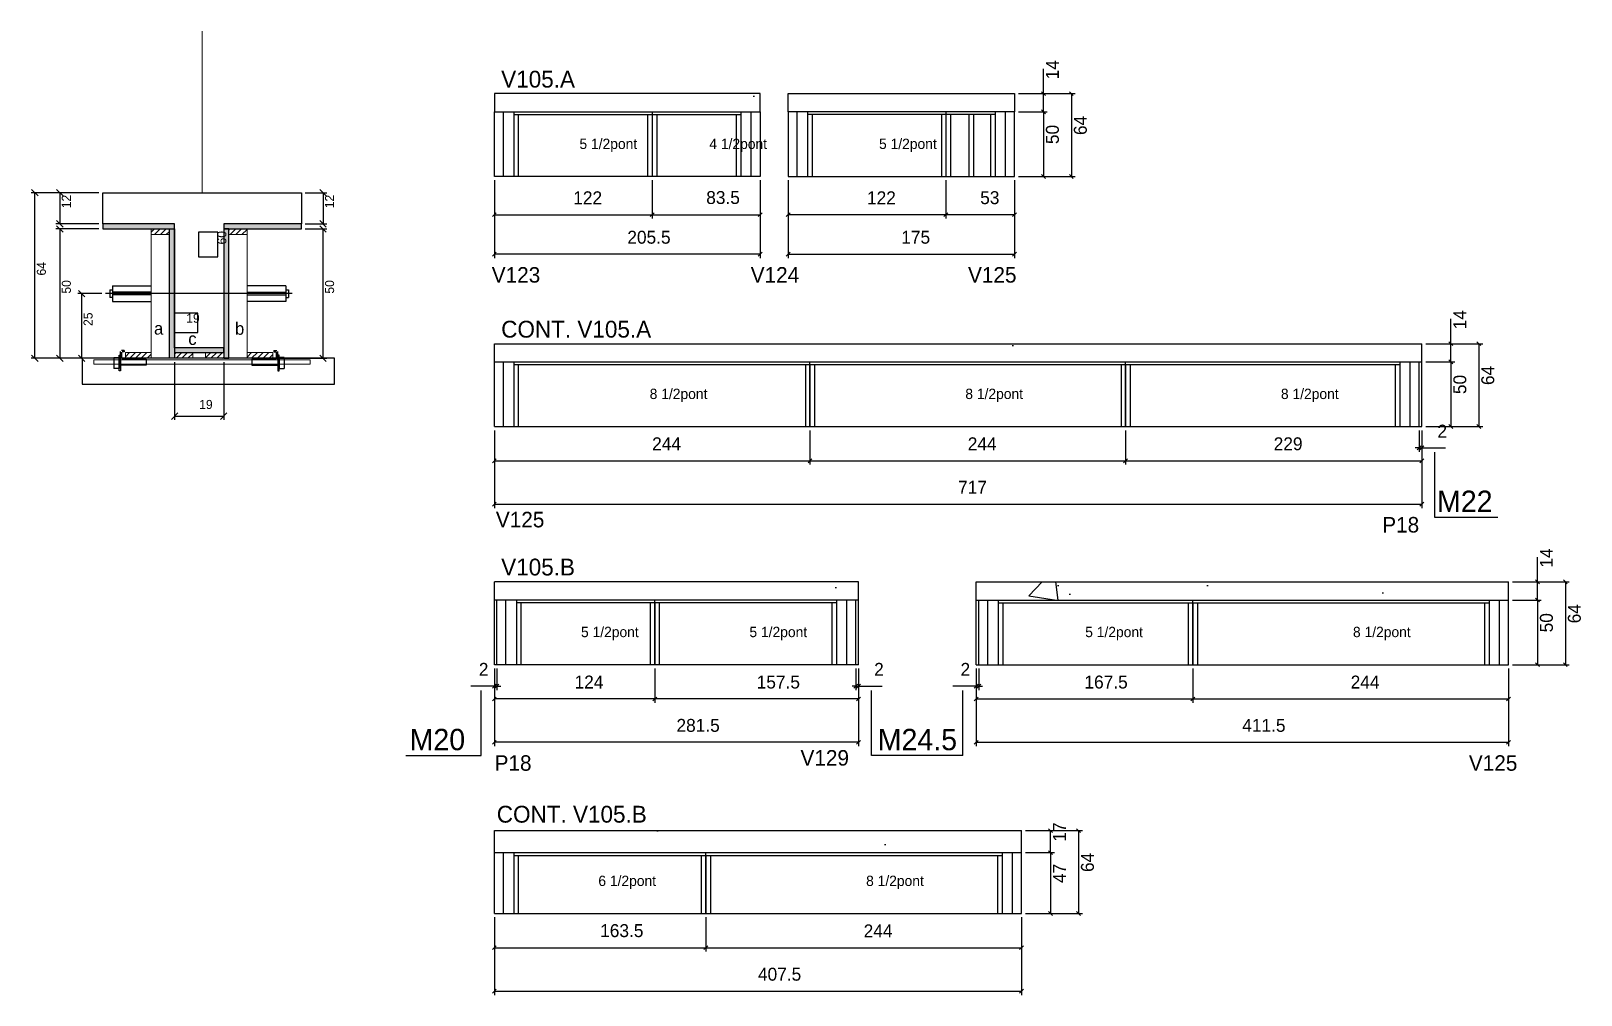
# Model space of a CAD drawing. Header units: metres. Extents: x 3307 to 4505, y 15028 to 15773.
import ezdxf

# ---------------------------------------------------------------- set-up
doc = ezdxf.new("R2010")
doc.units = ezdxf.units.M
for name, color, linetype in [('5', 7, 'Continuous'), ('barrote', 7, 'Continuous'), ('CONCRETO', 7, 'Continuous'), ('COTA', 7, 'Continuous'), ('Cota Seção (2x)', 7, 'Continuous'), ('detalhes', 7, 'Continuous'), ('Hachura', 7, 'Continuous'), ('Madeira', 7, 'Continuous'), ('NOMENCLATURA', 7, 'Continuous'), ('Painéis', 7, 'Continuous'), ('presilha', 7, 'Continuous'), ('SARR_2.2x7', 7, 'Continuous'), ('SARR_3.5x7', 7, 'Continuous'), ('SCO-___-LAJ', 7, 'Continuous'), ('TENSOR', 7, 'Continuous'), ('texto', 7, 'Continuous'), ('Texto Seção', 7, 'Continuous')]:
    doc.layers.add(name, color=color, linetype=linetype)

msp = doc.modelspace()

# ---------------------------------------------------------------- hatches: boundary and pattern name
at = {"layer": 'COTA'}
h = msp.add_hatch(dxfattribs=at)
h.set_pattern_fill('AR-CONC')
h.paths.add_polyline_path([(3870.4, 15724.4), (3664.9, 15724.4), (3664.9, 15710.4), (3870.4, 15710.4), (3870.4, 15724.4)])
h = msp.add_hatch(dxfattribs=at)
h.set_pattern_fill('AR-CONC')
h.paths.add_polyline_path([(3892, 15724.4), (4067, 15724.4), (4067, 15710.4), (3892, 15710.4), (3892, 15724.4)])
h = msp.add_hatch(dxfattribs=at)
h.set_pattern_fill('AR-CONC')
h.paths.add_polyline_path([(4381.9, 15531.1), (4381.9, 15517.1), (3664.9, 15517.1), (3664.9, 15531.1), (4381.9, 15531.1)])
h = msp.add_hatch(dxfattribs=at)
h.set_pattern_fill('AR-CONC')
h.paths.add_polyline_path([(3664.9, 15346.9), (3664.9, 15332.9), (3946.4, 15332.9), (3946.4, 15346.9), (3664.9, 15346.9)])
h = msp.add_hatch(dxfattribs=at)
h.set_pattern_fill('AR-CONC')
h.paths.add_polyline_path([(4448.9, 15346.9), (4448.9, 15332.9), (4037.4, 15332.9), (4037.4, 15346.9), (4448.9, 15346.9)])
h = msp.add_hatch(dxfattribs=at)
h.set_pattern_fill('AR-CONC')
h.paths.add_polyline_path([(4072.4, 15154.6), (4072.4, 15137.6), (3664.9, 15137.6), (3664.9, 15154.6), (4072.4, 15154.6)])
at = {"layer": 'Hachura'}
h = msp.add_hatch(color=7, dxfattribs=at)
h.dxf.hatch_style = 1
h.paths.add_polyline_path([(3417.7, 15619.8), (3417.7, 15623.8), (3362.1, 15623.8), (3362.1, 15619.8), (3417.7, 15619.8)])
h = msp.add_hatch(dxfattribs=at)
h.set_pattern_fill('ANSI31')
h.paths.add_polyline_path([(3413.7, 15615.4), (3413.7, 15619.8), (3399.7, 15619.8), (3399.7, 15615.4), (3413.7, 15615.4)])
h = msp.add_hatch(color=7, dxfattribs=at)
h.dxf.hatch_style = 1
h.paths.add_polyline_path([(3413.7, 15619.8), (3417.7, 15619.8), (3417.7, 15519.8), (3413.7, 15519.8), (3413.7, 15619.8)])
h = msp.add_hatch(color=7, dxfattribs=at)
h.dxf.hatch_style = 1
h.paths.add_polyline_path([(3515.7, 15619.8), (3515.7, 15623.8), (3455.7, 15623.8), (3455.7, 15619.8), (3515.7, 15619.8)])
h = msp.add_hatch(color=7, dxfattribs=at)
h.dxf.hatch_style = 1
h.paths.add_polyline_path([(3459.7, 15619.8), (3455.7, 15619.8), (3455.7, 15519.8), (3459.7, 15519.8), (3459.7, 15619.8)])
h = msp.add_hatch(dxfattribs=at)
h.set_pattern_fill('ANSI31')
h.paths.add_polyline_path([(3459.7, 15615.4), (3459.7, 15619.8), (3473.7, 15619.8), (3473.7, 15615.4), (3459.7, 15615.4)])
h = msp.add_hatch(dxfattribs=at)
h.set_pattern_fill('ANSI31')
h.paths.add_polyline_path([(3379.7, 15519.8), (3379.7, 15524.2), (3399.7, 15524.2), (3399.7, 15519.8), (3379.7, 15519.8)])
h = msp.add_hatch(color=7, dxfattribs=at)
h.dxf.hatch_style = 1
h.paths.add_polyline_path([(3455.7, 15524.2), (3455.7, 15527.8), (3417.7, 15527.8), (3417.7, 15524.2), (3455.7, 15524.2)])
h = msp.add_hatch(dxfattribs=at)
h.set_pattern_fill('ANSI31')
h.paths.add_polyline_path([(3417.7, 15519.8), (3417.7, 15524.2), (3431.7, 15524.2), (3431.7, 15519.8), (3417.7, 15519.8)])
h = msp.add_hatch(dxfattribs=at)
h.set_pattern_fill('ANSI31')
h.paths.add_polyline_path([(3455.7, 15519.8), (3455.7, 15524.2), (3441.7, 15524.2), (3441.7, 15519.8), (3455.7, 15519.8)])
h = msp.add_hatch(dxfattribs=at)
h.set_pattern_fill('ANSI31')
h.paths.add_polyline_path([(3493.7, 15519.8), (3493.7, 15524.2), (3473.7, 15524.2), (3473.7, 15519.8), (3493.7, 15519.8)])

# ---------------------------------------------------------------- linework, layer by layer
at = {"color": 7, "lineweight": 25}
for p, q in [((3367.7, 15572.8), (3367.7, 15566.8)), ((3367.7, 15572.8), (3369.7, 15572.8)), ((3369.7, 15566.8), (3367.7, 15566.8)), ((3369.7, 15575.8), (3369.7, 15563.8)), ((3369.7, 15575.8), (3399.7, 15575.8)), ((3399.7, 15570.8), (3369.7, 15570.8)), ((3399.7, 15568.8), (3369.7, 15568.8)), ((3503.7, 15575.8), (3473.7, 15575.8)), ((3473.7, 15570.8), (3503.7, 15570.8)), ((3473.7, 15568.8), (3503.7, 15568.8)), ((3503.7, 15575.8), (3503.7, 15563.8)), ((3503.7, 15572.8), (3505.7, 15572.8)), ((3503.7, 15566.8), (3505.7, 15566.8)), ((3505.7, 15572.8), (3505.7, 15566.8)), ((3369.7, 15563.8), (3399.7, 15563.8)), ((3503.7, 15563.8), (3473.7, 15563.8))]:
    msp.add_line(p, q, dxfattribs=at)
at = {"layer": 'barrote', "color": 251, "lineweight": 25}
msp.add_lwpolyline([(3346.2, 15499.8), (3541.4, 15499.8), (3541.4, 15519.8), (3346.2, 15519.8)], close=True, dxfattribs=at)
at = {"layer": 'CONCRETO', "color": 251, "lineweight": 25}
msp.add_lwpolyline([(3362.1, 15623.8), (3362.1, 15647.8), (3515.7, 15647.8), (3515.7, 15623.8), (3455.7, 15623.8), (3455.7, 15527.8), (3417.7, 15527.8), (3417.7, 15623.8)], close=True, dxfattribs=at)
at = {"layer": 'COTA', "color": 4, "lineweight": 25}
for p, q in [((4089.4, 15724.4), (4089.4, 15743.5)), ((4070, 15724.4), (4092.4, 15724.4)), ((4070, 15724.4), (4114, 15724.4)), ((4089.4, 15710.4), (4089.4, 15724.4)), ((4111, 15724.4), (4111, 15660.4)), ((4070, 15710.4), (4092.4, 15710.4)), ((4070, 15710.4), (4092.4, 15710.4)), ((4089.4, 15710.4), (4089.4, 15660.4)), ((3664.9, 15657.4), (3664.9, 15597.3)), ((3664.9, 15657.4), (3664.9, 15627.8)), ((3786.9, 15657.4), (3786.9, 15627.8)), ((3786.9, 15657.4), (3786.9, 15627.8)), ((3870.4, 15657.4), (3870.4, 15597.3)), ((3870.4, 15657.4), (3870.4, 15627.8)), ((3892, 15657.4), (3892, 15597.3)), ((3892, 15657.4), (3892, 15627.8)), ((4014, 15657.4), (4014, 15627.8)), ((4014, 15657.4), (4014, 15627.8)), ((4067, 15657.4), (4067, 15597.3)), ((4067, 15657.4), (4067, 15627.8)), ((4070, 15660.4), (4092.4, 15660.4)), ((4070, 15660.4), (4114, 15660.4)), ((3359.1, 15647.8), (3306.7, 15647.8)), ((3309.7, 15519.8), (3309.7, 15647.8)), ((3359.1, 15647.8), (3326, 15647.8)), ((3329, 15647.8), (3329, 15623.8)), ((3518.7, 15647.8), (3535.5, 15647.8)), ((3532.5, 15647.8), (3532.5, 15623.8)), ((3664.9, 15630.8), (3786.9, 15630.8)), ((3786.9, 15630.8), (3870.4, 15630.8)), ((4014, 15630.8), (3892, 15630.8)), ((4067, 15630.8), (4014, 15630.8)), ((3359.1, 15623.8), (3326, 15623.8)), ((3359.1, 15619.8), (3326, 15619.8)), ((3329, 15619.8), (3329, 15519.8)), ((3518.7, 15623.8), (3535.5, 15623.8)), ((3518.7, 15619.8), (3535.5, 15619.8)), ((3532.5, 15519.8), (3532.5, 15619.8)), ((3870.4, 15600.3), (3664.9, 15600.3)), ((3892, 15600.3), (4067, 15600.3)), ((3361.4, 15569.8), (3342.8, 15569.8)), ((3345.8, 15569.8), (3345.8, 15519.8)), ((4404.4, 15531.1), (4404.4, 15550.2)), ((4384.9, 15531.1), (4407.4, 15531.1)), ((4384.9, 15531.1), (4429, 15531.1)), ((4404.4, 15517.1), (4404.4, 15531.1)), ((4426, 15531.1), (4426, 15467.1)), ((3381.1, 15519.8), (3306.7, 15519.8)), ((3381.1, 15519.8), (3326, 15519.8)), ((3361.4, 15519.8), (3342.8, 15519.8)), ((3492.3, 15519.8), (3535.5, 15519.8)), ((3417.7, 15516.8), (3417.7, 15472.1)), ((3455.7, 15516.8), (3455.7, 15472.1)), ((4384.9, 15517.1), (4407.4, 15517.1)), ((4384.9, 15517.1), (4407.4, 15517.1)), ((4404.4, 15517.1), (4404.4, 15467.1)), ((3417.7, 15475.1), (3455.7, 15475.1)), ((3664.9, 15464.1), (3664.9, 15437.6)), ((3664.9, 15464.1), (3664.9, 15404)), ((3908.9, 15464.1), (3908.9, 15437.6)), ((3908.9, 15464.1), (3908.9, 15437.6)), ((4152.9, 15464.1), (4152.9, 15437.6)), ((4152.9, 15464.1), (4152.9, 15437.6)), ((4379.9, 15464.1), (4379.9, 15447.5)), ((4381.9, 15464.1), (4381.9, 15437.6)), ((4381.9, 15464.1), (4381.9, 15404)), ((4381.9, 15464.1), (4381.9, 15447.5)), ((4384.9, 15467.1), (4407.4, 15467.1)), ((4384.9, 15467.1), (4429, 15467.1)), ((4379.9, 15450.5), (4376.9, 15450.5)), ((4379.9, 15450.5), (4381.9, 15450.5)), ((4381.9, 15450.5), (4400.1, 15450.5)), ((3664.9, 15440.6), (3908.9, 15440.6)), ((3908.9, 15440.6), (4152.9, 15440.6)), ((4152.9, 15440.6), (4381.9, 15440.6)), ((3664.9, 15407), (4381.9, 15407)), ((4471.3, 15346.9), (4471.3, 15366.1)), ((4451.9, 15346.9), (4474.3, 15346.9)), ((4451.9, 15346.9), (4495.9, 15346.9)), ((4471.3, 15332.9), (4471.3, 15346.9)), ((4492.9, 15346.9), (4492.9, 15282.9)), ((4451.9, 15332.9), (4474.3, 15332.9)), ((4451.9, 15332.9), (4474.3, 15332.9)), ((4471.3, 15332.9), (4471.3, 15282.9)), ((3664.9, 15279.9), (3664.9, 15253.4)), ((3664.9, 15279.9), (3664.9, 15219.9)), ((3664.9, 15279.9), (3664.9, 15263.3)), ((3666.9, 15279.9), (3666.9, 15263.3)), ((3788.9, 15279.9), (3788.9, 15253.4)), ((3788.9, 15279.9), (3788.9, 15253.4)), ((3944.4, 15279.9), (3944.4, 15263.3)), ((3946.4, 15279.9), (3946.4, 15253.4)), ((3946.4, 15279.9), (3946.4, 15219.9)), ((3946.4, 15279.9), (3946.4, 15263.3)), ((4037.4, 15279.9), (4037.4, 15253.4)), ((4037.4, 15279.9), (4037.4, 15219.9)), ((4037.4, 15279.9), (4037.4, 15263.3)), ((4039.4, 15279.9), (4039.4, 15263.3)), ((4204.9, 15279.9), (4204.9, 15253.4)), ((4204.9, 15279.9), (4204.9, 15253.4)), ((4448.9, 15279.9), (4448.9, 15253.4)), ((4448.9, 15279.9), (4448.9, 15219.9)), ((4451.9, 15282.9), (4474.3, 15282.9)), ((4451.9, 15282.9), (4495.9, 15282.9)), ((3664.9, 15266.3), (3646.8, 15266.3)), ((3666.9, 15266.3), (3664.9, 15266.3)), ((3666.9, 15266.3), (3669.9, 15266.3)), ((3944.4, 15266.3), (3941.4, 15266.3)), ((3944.4, 15266.3), (3946.4, 15266.3)), ((3946.4, 15266.3), (3964.6, 15266.3)), ((4037.4, 15266.3), (4019.3, 15266.3)), ((4039.4, 15266.3), (4037.4, 15266.3)), ((4039.4, 15266.3), (4042.4, 15266.3)), ((3788.9, 15256.4), (3664.9, 15256.4)), ((3946.4, 15256.4), (3788.9, 15256.4)), ((4037.4, 15256.4), (4204.9, 15256.4)), ((4204.9, 15256.4), (4448.9, 15256.4)), ((3946.4, 15222.9), (3664.9, 15222.9)), ((4037.4, 15222.9), (4448.9, 15222.9)), ((4075.4, 15154.6), (4097.9, 15154.6)), ((4075.4, 15154.6), (4119.5, 15154.6)), ((4094.9, 15137.6), (4094.9, 15154.6)), ((4116.5, 15154.6), (4116.5, 15090.6)), ((4075.4, 15137.6), (4097.9, 15137.6)), ((4075.4, 15137.6), (4097.9, 15137.6)), ((4094.9, 15137.6), (4094.9, 15090.6)), ((3664.9, 15087.6), (3664.9, 15061.1)), ((3664.9, 15087.6), (3664.9, 15027.5)), ((3828.4, 15087.6), (3828.4, 15061.1)), ((3828.4, 15087.6), (3828.4, 15061.1)), ((4072.4, 15087.6), (4072.4, 15061.1)), ((4072.4, 15087.6), (4072.4, 15027.5)), ((4075.4, 15090.6), (4097.9, 15090.6)), ((4075.4, 15090.6), (4119.5, 15090.6)), ((3664.9, 15064.1), (3828.4, 15064.1)), ((3828.4, 15064.1), (4072.4, 15064.1)), ((3664.9, 15030.5), (4072.4, 15030.5))]:
    msp.add_line(p, q, dxfattribs=at)
at = {"layer": 'COTA', "color": 241, "lineweight": 25}
for p, q in [((3870.4, 15724.4), (3664.9, 15724.4)), ((3664.9, 15724.4), (3664.9, 15710.4)), ((3870.4, 15710.4), (3870.4, 15724.4)), ((3892, 15710.4), (3892, 15724.4)), ((3892, 15724.4), (4067, 15724.4)), ((4067, 15724.4), (4067, 15710.4)), ((3664.9, 15531.1), (4381.9, 15531.1)), ((3664.9, 15517.1), (3664.9, 15531.1)), ((4381.9, 15517.1), (4381.9, 15531.1)), ((3946.4, 15346.9), (3664.9, 15346.9)), ((3664.9, 15332.9), (3664.9, 15346.9)), ((3946.4, 15332.9), (3946.4, 15346.9)), ((4037.4, 15346.9), (4448.9, 15346.9)), ((4037.4, 15332.9), (4037.4, 15346.9)), ((4448.9, 15332.9), (4448.9, 15346.9)), ((3664.9, 15154.6), (4072.4, 15154.6)), ((3664.9, 15137.6), (3664.9, 15154.6)), ((4072.4, 15137.6), (4072.4, 15154.6))]:
    msp.add_line(p, q, dxfattribs=at)
at = {"layer": 'COTA', "color": 0, "lineweight": 25}
for p, q in [((4090.9, 15722.9), (4087.9, 15725.9)), ((4112.5, 15722.9), (4109.5, 15725.9)), ((4090.9, 15708.9), (4087.9, 15711.9)), ((4087.9, 15711.9), (4090.9, 15708.9)), ((4087.9, 15661.9), (4090.9, 15658.9)), ((4109.5, 15661.9), (4112.5, 15658.9)), ((3666.4, 15632.3), (3663.4, 15629.3)), ((3785.4, 15629.3), (3788.4, 15632.3)), ((3788.4, 15632.3), (3785.4, 15629.3)), ((3868.9, 15629.3), (3871.9, 15632.3)), ((3893.5, 15632.3), (3890.5, 15629.3)), ((4015.5, 15632.3), (4012.5, 15629.3)), ((4012.5, 15629.3), (4015.5, 15632.3)), ((4065.5, 15629.3), (4068.5, 15632.3)), ((3666.4, 15601.8), (3663.4, 15598.8)), ((3868.9, 15598.8), (3871.9, 15601.8)), ((3893.5, 15601.8), (3890.5, 15598.8)), ((4065.5, 15598.8), (4068.5, 15601.8)), ((4405.9, 15529.6), (4402.9, 15532.6)), ((4427.5, 15529.6), (4424.5, 15532.6)), ((4405.9, 15515.6), (4402.9, 15518.6)), ((4402.9, 15518.6), (4405.9, 15515.6)), ((4402.9, 15468.6), (4405.9, 15465.6)), ((4424.5, 15468.6), (4427.5, 15465.6)), ((4378.4, 15449), (4381.4, 15452)), ((4383.4, 15452), (4380.4, 15449)), ((3666.4, 15442.1), (3663.4, 15439.1)), ((3907.4, 15439.1), (3910.4, 15442.1)), ((3910.4, 15442.1), (3907.4, 15439.1)), ((4154.4, 15442.1), (4151.4, 15439.1)), ((4151.4, 15439.1), (4154.4, 15442.1)), ((4380.4, 15439.1), (4383.4, 15442.1)), ((3666.4, 15408.5), (3663.4, 15405.5)), ((4380.4, 15405.5), (4383.4, 15408.5)), ((4472.8, 15345.4), (4469.8, 15348.4)), ((4494.4, 15345.4), (4491.4, 15348.4)), ((4472.8, 15331.4), (4469.8, 15334.4)), ((4469.8, 15334.4), (4472.8, 15331.4)), ((4469.8, 15284.4), (4472.8, 15281.4)), ((4491.4, 15284.4), (4494.4, 15281.4)), ((3663.4, 15264.8), (3666.4, 15267.8)), ((3668.4, 15267.8), (3665.4, 15264.8)), ((3942.9, 15264.8), (3945.9, 15267.8)), ((3947.9, 15267.8), (3944.9, 15264.8)), ((4035.9, 15264.8), (4038.9, 15267.8)), ((4040.9, 15267.8), (4037.9, 15264.8)), ((3666.4, 15257.9), (3663.4, 15254.9)), ((3790.4, 15257.9), (3787.4, 15254.9)), ((3787.4, 15254.9), (3790.4, 15257.9)), ((3944.9, 15254.9), (3947.9, 15257.9)), ((4038.9, 15257.9), (4035.9, 15254.9)), ((4203.4, 15254.9), (4206.4, 15257.9)), ((4206.4, 15257.9), (4203.4, 15254.9)), ((4447.4, 15254.9), (4450.4, 15257.9)), ((3666.4, 15224.4), (3663.4, 15221.4)), ((3944.9, 15221.4), (3947.9, 15224.4)), ((4038.9, 15224.4), (4035.9, 15221.4)), ((4447.4, 15221.4), (4450.4, 15224.4)), ((4096.4, 15153.1), (4093.4, 15156.1)), ((4118, 15153.1), (4115, 15156.1)), ((4096.4, 15136.1), (4093.4, 15139.1)), ((4093.4, 15139.1), (4096.4, 15136.1)), ((4093.4, 15092.1), (4096.4, 15089.1)), ((4115, 15092.1), (4118, 15089.1)), ((3666.4, 15065.6), (3663.4, 15062.6)), ((3826.9, 15062.6), (3829.9, 15065.6)), ((3829.9, 15065.6), (3826.9, 15062.6)), ((4070.9, 15062.6), (4073.9, 15065.6)), ((3666.4, 15032), (3663.4, 15029)), ((4070.9, 15029), (4073.9, 15032))]:
    msp.add_line(p, q, dxfattribs=at)
for points in [[(3312.2, 15645.3), (3307.2, 15650.3)], [(3331.5, 15645.3), (3326.5, 15650.3)], [(3535, 15645.3), (3530, 15650.3)], [(3326.5, 15626.3), (3331.5, 15621.3)], [(3530, 15626.3), (3535, 15621.3)], [(3331.5, 15617.3), (3326.5, 15622.3)], [(3535, 15617.3), (3530, 15622.3)], [(3348.3, 15567.3), (3343.3, 15572.3)], [(3307.2, 15522.3), (3312.2, 15517.3)], [(3326.5, 15522.3), (3331.5, 15517.3)], [(3343.3, 15522.3), (3348.3, 15517.3)], [(3530, 15522.3), (3535, 15517.3)], [(3420.2, 15477.6), (3415.2, 15472.6)], [(3453.2, 15472.6), (3458.2, 15477.6)]]:
    msp.add_lwpolyline(points, dxfattribs=at)
at = {"layer": 'Cota Seção (2x)', "color": 180, "lineweight": 25}
for p, q in [((3451.2, 15617.3), (3436.2, 15617.3)), ((3436.2, 15617.3), (3436.2, 15598.3)), ((3451.2, 15598.3), (3451.2, 15617.3)), ((3436.2, 15598.3), (3451.2, 15598.3)), ((3435.7, 15554.8), (3417.7, 15554.8)), ((3417.7, 15554.8), (3417.7, 15539.8)), ((3435.7, 15539.8), (3435.7, 15554.8)), ((3417.7, 15539.8), (3435.7, 15539.8))]:
    msp.add_line(p, q, dxfattribs=at)
at = {"layer": 'Madeira', "color": 126, "lineweight": 18}
for points in [[(3413.7, 15615.4), (3413.7, 15619.8), (3399.7, 15619.8), (3399.7, 15615.4)], [(3413.7, 15619.8), (3399.7, 15619.8), (3399.7, 15519.8), (3413.7, 15519.8)], [(3459.7, 15615.4), (3459.7, 15619.8), (3473.7, 15619.8), (3473.7, 15615.4)], [(3459.7, 15619.8), (3473.7, 15619.8), (3473.7, 15519.8), (3459.7, 15519.8)], [(3379.7, 15519.8), (3379.7, 15524.2), (3399.7, 15524.2), (3399.7, 15519.8)], [(3417.7, 15519.8), (3417.7, 15524.2), (3431.7, 15524.2), (3431.7, 15519.8)], [(3455.7, 15519.8), (3455.7, 15524.2), (3441.7, 15524.2), (3441.7, 15519.8)], [(3493.7, 15519.8), (3493.7, 15524.2), (3473.7, 15524.2), (3473.7, 15519.8)]]:
    msp.add_lwpolyline(points, close=True, dxfattribs=at)
at = {"layer": 'NOMENCLATURA', "color": 7, "lineweight": 25}
for p, q in [((4392.1, 15396.8), (4392.1, 15447.2)), ((4440.6, 15396.8), (4392.1, 15396.8)), ((3654.7, 15212.6), (3654.7, 15263)), ((3956.6, 15212.6), (3956.6, 15263)), ((4027.2, 15212.6), (4027.2, 15263)), ((3596.5, 15212.6), (3654.7, 15212.6)), ((4027.2, 15212.6), (3956.6, 15212.6))]:
    msp.add_line(p, q, dxfattribs=at)
at = {"layer": 'Painéis', "color": 200, "lineweight": 25}
for p, q in [((3786.9, 15710.4), (3786.9, 15660.4)), ((4014, 15710.4), (4014, 15660.4)), ((3664.9, 15517.1), (4381.9, 15517.1)), ((3664.9, 15467.1), (3664.9, 15517.1)), ((3908.9, 15467.1), (3908.9, 15517.1)), ((4152.9, 15467.1), (4152.9, 15517.1)), ((4379.9, 15467.1), (4379.9, 15517.1)), ((4381.9, 15467.1), (4381.9, 15517.1)), ((3664.9, 15467.1), (4381.9, 15467.1)), ((3946.4, 15332.9), (3664.9, 15332.9)), ((3664.9, 15282.9), (3664.9, 15332.9)), ((3666.9, 15282.9), (3666.9, 15332.9)), ((3788.9, 15282.9), (3788.9, 15332.9)), ((3944.4, 15282.9), (3944.4, 15332.9)), ((3946.4, 15282.9), (3946.4, 15332.9)), ((4037.4, 15332.9), (4448.9, 15332.9)), ((4037.4, 15282.9), (4037.4, 15332.9)), ((4039.4, 15282.9), (4039.4, 15332.9)), ((4204.9, 15282.9), (4204.9, 15332.9)), ((4448.9, 15282.9), (4448.9, 15332.9)), ((3946.4, 15282.9), (3664.9, 15282.9)), ((4037.4, 15282.9), (4448.9, 15282.9)), ((3664.9, 15137.6), (4072.4, 15137.6)), ((3664.9, 15090.6), (3664.9, 15137.6)), ((3828.4, 15090.6), (3828.4, 15137.6)), ((4072.4, 15090.6), (4072.4, 15137.6)), ((3664.9, 15090.6), (4072.4, 15090.6))]:
    msp.add_line(p, q, dxfattribs=at)
for points in [[(3664.9, 15710.4), (3870.4, 15710.4), (3870.4, 15660.4), (3664.9, 15660.4)], [(4067, 15710.4), (3892, 15710.4), (3892, 15660.4), (4067, 15660.4)], [(3417.7, 15619.8), (3417.7, 15623.8), (3362.1, 15623.8), (3362.1, 15619.8)], [(3413.7, 15619.8), (3417.7, 15619.8), (3417.7, 15519.8), (3413.7, 15519.8)], [(3515.7, 15619.8), (3515.7, 15623.8), (3455.7, 15623.8), (3455.7, 15619.8)], [(3459.7, 15619.8), (3455.7, 15619.8), (3455.7, 15519.8), (3459.7, 15519.8)], [(3455.7, 15524.2), (3455.7, 15527.8), (3417.7, 15527.8), (3417.7, 15524.2)]]:
    msp.add_lwpolyline(points, close=True, dxfattribs=at)
at = {"layer": 'presilha', "color": 1, "lineweight": 25}
for p, q in [((3370.8, 15520.5), (3374.8, 15520.5)), ((3370.8, 15520.5), (3370.8, 15511.9)), ((3374.8, 15522.2), (3375.8, 15522.2)), ((3374.8, 15510.2), (3374.8, 15522.2)), ((3374.8, 15520.5), (3374.8, 15511.9)), ((3375.8, 15519), (3375.8, 15525.1)), ((3375.8, 15522.2), (3375.8, 15510.2)), ((3378.8, 15525.9), (3376.6, 15525.9)), ((3376.8, 15519.6), (3376.8, 15524.5)), ((3378.8, 15524.9), (3377.2, 15524.9)), ((3395.8, 15519.2), (3377.2, 15519.2)), ((3378.8, 15525.9), (3378.8, 15524.9)), ((3395.8, 15519.2), (3395.8, 15514.6)), ((3477.5, 15519.2), (3477.5, 15514.6)), ((3477.5, 15519.2), (3496.2, 15519.2)), ((3494.5, 15525.9), (3494.5, 15524.9)), ((3494.5, 15525.9), (3496.8, 15525.9)), ((3494.5, 15524.9), (3496.2, 15524.9)), ((3496.5, 15519.6), (3496.5, 15524.5)), ((3497.5, 15519), (3497.5, 15525.1)), ((3498.5, 15522.2), (3497.5, 15522.2)), ((3497.5, 15522.2), (3497.5, 15510.2)), ((3498.5, 15510.2), (3498.5, 15522.2)), ((3502.5, 15520.5), (3498.5, 15520.5)), ((3498.5, 15520.5), (3498.5, 15511.9)), ((3502.5, 15520.5), (3502.5, 15511.9)), ((3374.8, 15511.9), (3370.8, 15511.9)), ((3375.8, 15510.2), (3374.8, 15510.2)), ((3395.8, 15514.6), (3375.8, 15514.6)), ((3477.5, 15514.6), (3497.5, 15514.6)), ((3497.5, 15510.2), (3498.5, 15510.2)), ((3498.5, 15511.9), (3502.5, 15511.9))]:
    msp.add_line(p, q, dxfattribs=at)
at = {"layer": 'SARR_2.2x7', "color": 40, "lineweight": 25}
for p, q in [((3671.9, 15660.4), (3671.9, 15710.4)), ((3863.4, 15660.4), (3863.4, 15710.4)), ((3899, 15660.4), (3899, 15710.4)), ((4060, 15660.4), (4060, 15710.4)), ((3679.9, 15708.2), (3855.4, 15708.2)), ((4052, 15708.2), (3907, 15708.2)), ((3671.9, 15467.1), (3671.9, 15517.1)), ((3679.9, 15514.9), (3908.9, 15514.9)), ((3908.9, 15514.9), (4364.9, 15514.9)), ((4372.9, 15467.1), (4372.9, 15517.1)), ((3673.9, 15282.9), (3673.9, 15332.9)), ((3788.9, 15330.7), (3681.9, 15330.7)), ((3929.4, 15330.7), (3788.9, 15330.7)), ((3937.4, 15282.9), (3937.4, 15332.9)), ((4046.4, 15282.9), (4046.4, 15332.9)), ((4054.4, 15330.7), (4204.9, 15330.7)), ((4204.9, 15330.7), (4433.9, 15330.7)), ((4441.9, 15282.9), (4441.9, 15332.9)), ((3671.9, 15090.6), (3671.9, 15137.6)), ((3679.9, 15135.4), (3828.4, 15135.4)), ((3828.4, 15135.4), (4057.4, 15135.4)), ((4065.4, 15090.6), (4065.4, 15137.6))]:
    msp.add_line(p, q, dxfattribs=at)
at = {"layer": 'SARR_3.5x7', "color": 81, "lineweight": 25}
for p, q in [((3679.9, 15710.4), (3679.9, 15660.4)), ((3855.4, 15710.4), (3855.4, 15660.4)), ((3907, 15710.4), (3907, 15660.4)), ((4052, 15710.4), (4052, 15660.4)), ((3683.4, 15708.2), (3683.4, 15660.4)), ((3783.4, 15708.2), (3783.4, 15660.4)), ((3790.4, 15708.2), (3790.4, 15660.4)), ((3851.9, 15708.2), (3851.9, 15660.4)), ((3910.5, 15708.2), (3910.5, 15660.4)), ((4010.5, 15708.2), (4010.5, 15660.4)), ((4017.5, 15708.2), (4017.5, 15660.4)), ((4031.8, 15708.2), (4031.8, 15660.4)), ((4035.3, 15708.2), (4035.3, 15660.4)), ((4048.5, 15708.2), (4048.5, 15660.4)), ((3679.9, 15517.1), (3679.9, 15467.1)), ((3683.4, 15514.9), (3683.4, 15467.1)), ((3905.4, 15514.9), (3905.4, 15467.1)), ((3908.9, 15514.9), (3908.9, 15467.1)), ((3912.4, 15514.9), (3912.4, 15467.1)), ((4149.4, 15514.9), (4149.4, 15467.1)), ((4152.9, 15514.9), (4152.9, 15467.1)), ((4156.4, 15514.9), (4156.4, 15467.1)), ((4361.4, 15514.9), (4361.4, 15467.1)), ((4364.9, 15517.1), (4364.9, 15467.1)), ((3679.9, 15467.1), (3683.4, 15467.1)), ((3905.4, 15467.1), (3908.9, 15467.1)), ((3908.9, 15467.1), (3912.4, 15467.1)), ((4361.4, 15467.1), (4364.9, 15467.1)), ((3681.9, 15332.9), (3681.9, 15282.9)), ((3685.4, 15330.7), (3685.4, 15282.9)), ((3785.4, 15330.7), (3785.4, 15282.9)), ((3788.9, 15330.7), (3788.9, 15282.9)), ((3792.4, 15330.7), (3792.4, 15282.9)), ((3925.9, 15330.7), (3925.9, 15282.9)), ((3929.4, 15332.9), (3929.4, 15282.9)), ((4054.4, 15332.9), (4054.4, 15282.9)), ((4057.9, 15330.7), (4057.9, 15282.9)), ((4201.4, 15330.7), (4201.4, 15282.9)), ((4204.9, 15330.7), (4204.9, 15282.9)), ((4208.4, 15330.7), (4208.4, 15282.9)), ((4430.4, 15330.7), (4430.4, 15282.9)), ((4433.9, 15332.9), (4433.9, 15282.9)), ((3685.4, 15282.9), (3681.9, 15282.9)), ((3788.9, 15282.9), (3785.4, 15282.9)), ((3792.4, 15282.9), (3788.9, 15282.9)), ((3929.4, 15282.9), (3925.9, 15282.9)), ((4054.4, 15282.9), (4057.9, 15282.9)), ((4201.4, 15282.9), (4204.9, 15282.9)), ((4204.9, 15282.9), (4208.4, 15282.9)), ((4430.4, 15282.9), (4433.9, 15282.9)), ((3679.9, 15137.6), (3679.9, 15090.6)), ((3683.4, 15135.4), (3683.4, 15090.6)), ((3824.9, 15135.4), (3824.9, 15090.6)), ((3828.4, 15135.4), (3828.4, 15090.6)), ((3831.9, 15135.4), (3831.9, 15090.6)), ((4053.9, 15135.4), (4053.9, 15090.6)), ((4057.4, 15137.6), (4057.4, 15090.6)), ((3679.9, 15090.6), (3683.4, 15090.6)), ((3824.9, 15090.6), (3828.4, 15090.6)), ((3828.4, 15090.6), (3831.9, 15090.6)), ((4053.9, 15090.6), (4057.4, 15090.6))]:
    msp.add_line(p, q, dxfattribs=at)
at = {"layer": 'SCO-___-LAJ', "color": 1, "lineweight": 0}
msp.add_lwpolyline([(3355.2, 15518.5), (3522.5, 15518.5), (3522.5, 15515.3), (3355.2, 15515.3)], close=True, dxfattribs=at)
at = {"layer": 'TENSOR', "color": 3, "lineweight": 25}
msp.add_line((3508.7, 15569.8), (3364.4, 15569.8), dxfattribs=at)
at = {"layer": 'Texto Seção', "color": 252, "lineweight": 15}
msp.add_line((3438.9, 15647.8), (3438.9, 15772.8), dxfattribs=at)

# ---------------------------------------------------------------- texts
at = {"layer": '5', "color": 5, "lineweight": 25}
for s, rotation, p in [('V123', 0, (3662.9, 15578.3)), ('V124', 0, (3863.1, 15578.3)), ('V125', 0, (4031.1, 15578.3)), ('V125', 360, (3666.1, 15389.1)), ('P18', 0, (4351.3, 15385.1)), ('P18', 360, (3665.1, 15200.9)), ('V129', 0, (3901.6, 15204.9)), ('V125', 0, (4418.3, 15200.9))]:
    msp.add_text(s, height=12, rotation=rotation, dxfattribs=at).set_placement(p)
at = {"layer": 'COTA', "color": 240, "lineweight": 25}
for s, p in [('14', (4101.3, 15735.5)), ('50', (4101.3, 15685.4)), ('64', (4122.9, 15692.4)), ('14', (4416.3, 15542.2)), ('50', (4416.3, 15492.1)), ('64', (4437.9, 15499.1)), ('14', (4483.2, 15358)), ('64', (4504.8, 15314.9)), ('50', (4483.2, 15307.9)), ('17', (4106.8, 15146.1)), ('64', (4128.4, 15122.6)), ('47', (4106.8, 15114.1))]:
    msp.add_text(s, height=10, rotation=90, dxfattribs=at).set_placement(p)
at = {"layer": 'COTA', "color": 1, "lineweight": 25}
for s, p in [('12', (3337.5, 15635.8)), ('12', (3541, 15635.8)), ('64', (3318.2, 15583.8)), ('50', (3337.5, 15569.8)), ('50', (3541, 15569.8)), ('25', (3354.3, 15544.8))]:
    msp.add_text(s, height=7, rotation=90, dxfattribs=at).set_placement(p)
at = {"layer": 'COTA', "color": 240, "lineweight": 25}
for s, p in [('122', (3725.9, 15638.9)), ('83.5', (3828.7, 15639.1)), ('122', (3953, 15638.9)), ('53', (4040.5, 15639)), ('205.5', (3767.7, 15608.4)), ('175', (3979.5, 15608.4)), ('244', (3786.9, 15448.7)), ('244', (4030.9, 15448.7)), ('229', (4267.4, 15448.7)), ('2', (4394, 15458.5)), ('717', (4023.4, 15415.1)), ('2', (3652.9, 15274.3)), ('2', (3958.5, 15274.3)), ('2', (4025.3, 15274.3)), ('124', (3726.9, 15264.5)), ('157.5', (3867.7, 15264.5)), ('167.5', (4121.1, 15264.5)), ('244', (4326.9, 15264.5)), ('281.5', (3805.7, 15231)), ('411.5', (4243.1, 15231)), ('163.5', (3746.7, 15072.3)), ('244', (3950.4, 15072.1)), ('407.5', (3868.7, 15038.6))]:
    msp.add_text(s, height=10, dxfattribs=at).set_placement(p)
at = {"layer": 'COTA', "color": 1, "lineweight": 25}
msp.add_text('19', height=7, dxfattribs=at).set_placement((3436.7, 15480.6))
at = {"layer": 'Cota Seção (2x)', "color": 1, "lineweight": 25}
msp.add_text('60', height=7, rotation=90, dxfattribs=at).set_placement((3457.7, 15607.8))
msp.add_text('19', height=7, dxfattribs=at).set_placement((3426.7, 15547.3))
at = {"layer": 'detalhes', "color": 4, "lineweight": 25}
for s, p in [('a', (3401.8, 15538.1)), ('b', (3464.4, 15538)), ('c', (3428.3, 15530.1))]:
    msp.add_text(s, height=9.6, dxfattribs=at).set_placement(p)
at = {"layer": 'NOMENCLATURA', "color": 7, "lineweight": 25}
for s, p in [('M22', (4393.7, 15401)), ('M20', (3599.4, 15216.8)), ('M24.5', (3961.3, 15216.8))]:
    msp.add_text(s, height=16.5, dxfattribs=at).set_placement(p)
at = {"layer": 'texto', "color": 2, "lineweight": 25}
for s, p in [('5 1/2pont', (3730.7, 15681.6)), ('4 1/2pont', (3831.1, 15681.6)), ('5 1/2pont', (3962.3, 15681.6)), ('8 1/2pont', (3785, 15488.3)), ('8 1/2pont', (4029, 15488.3)), ('8 1/2pont', (4273, 15488.3)), ('5 1/2pont', (3731.9, 15304.2)), ('5 1/2pont', (3862.1, 15304.2)), ('5 1/2pont', (4121.7, 15304.2)), ('8 1/2pont', (4328.7, 15304.2)), ('6 1/2pont', (3745.3, 15111.8)), ('8 1/2pont', (3952.3, 15111.8))]:
    msp.add_text(s, height=8, dxfattribs=at).set_placement(p)
at = {"layer": 'Texto Seção', "color": 7, "lineweight": 15}
for s, p in [('V105.A', (3670.2, 15729.1)), ('CONT. V105.A', (3670.2, 15535.8)), ('V105.B', (3670.2, 15351.9)), ('CONT. V105.B', (3666.8, 15160.8))]:
    msp.add_text(s, height=13, dxfattribs=at).set_placement(p)

doc.saveas('drawing.dxf')
